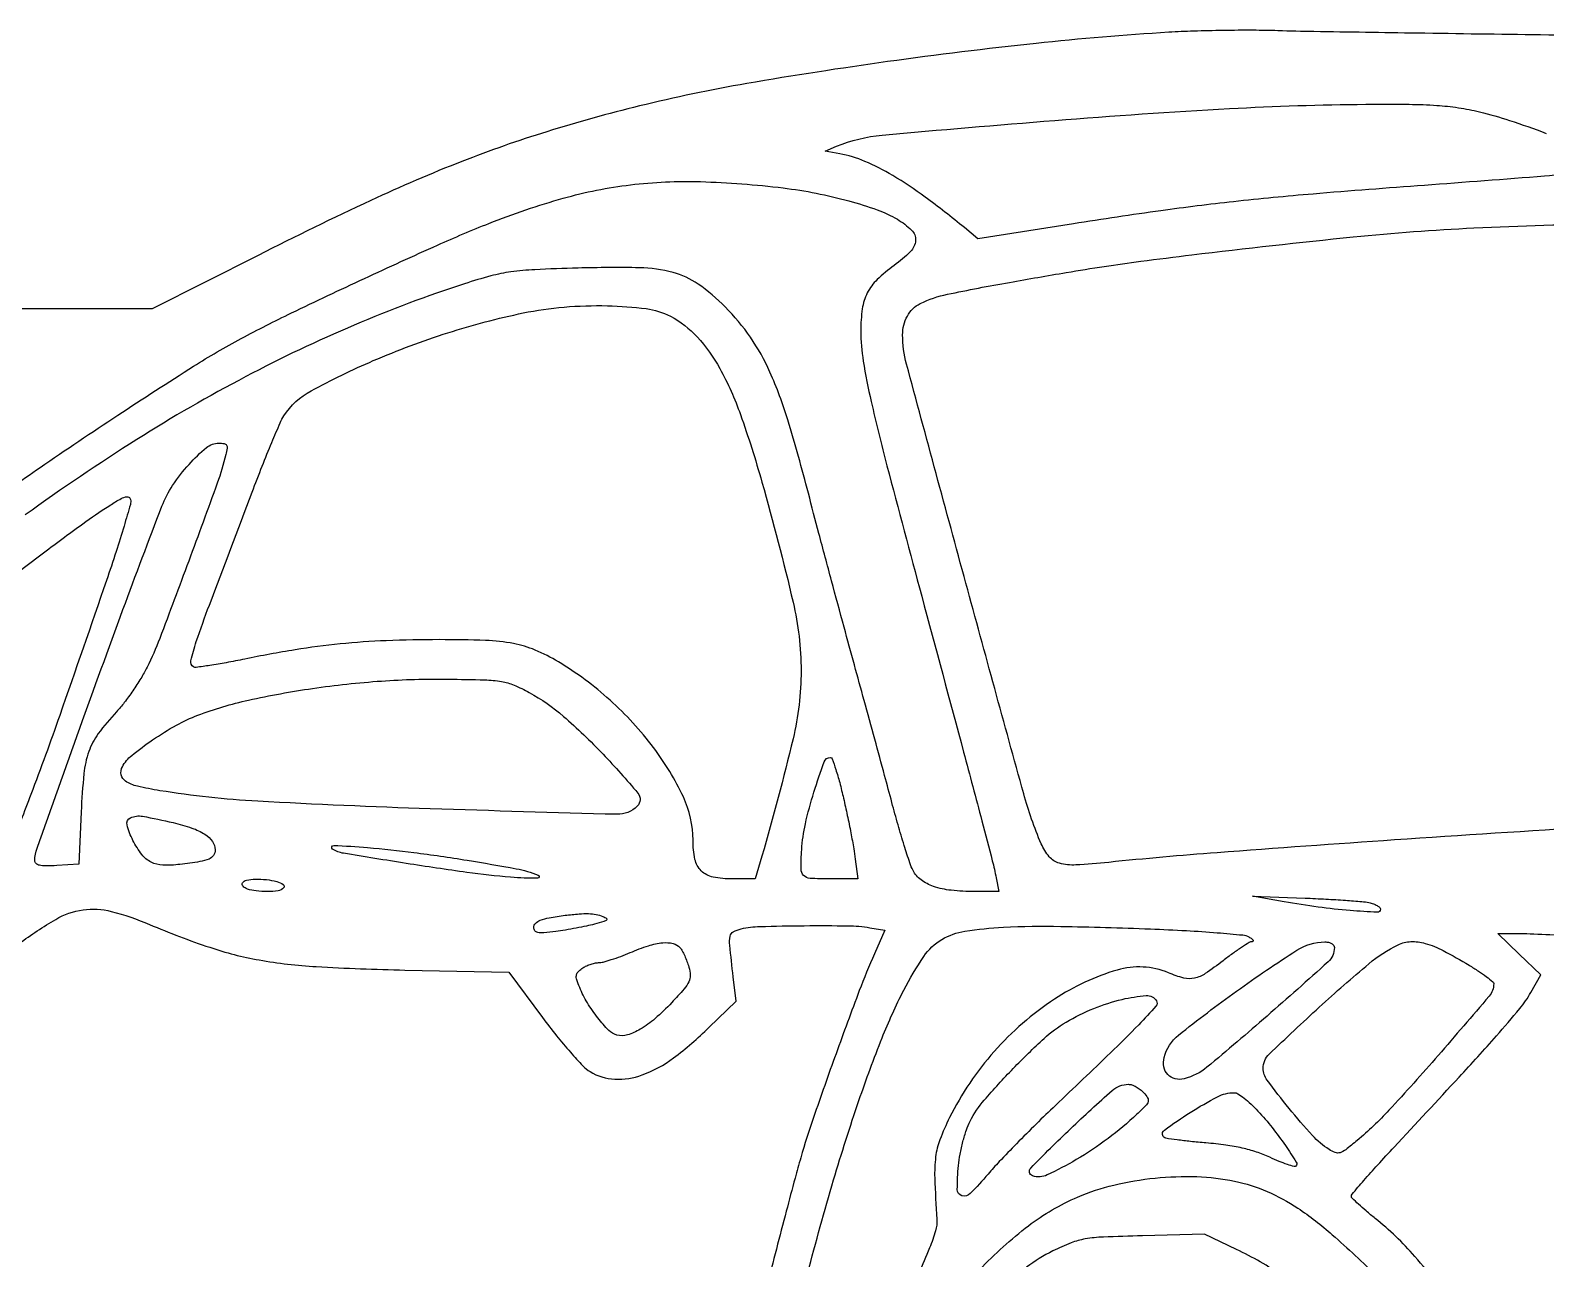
# Model space of a CAD drawing. Extents: x 127 to 1779, y 138 to 801.
# Drawn here: x 442.9 to 804.4, y 508.4 to 801.5 of the extents above; entities that cross this region are included whole.
import ezdxf

# ---------------------------------------------------------------- set-up
doc = ezdxf.new("R2010")
doc.units = 0
doc.header["$MEASUREMENT"] = 0

msp = doc.modelspace()

# ---------------------------------------------------------------- linework, layer by layer
at = {"color": 6}
for points in [[(835.5, 799.9677, -0.000287), (803.144443, 800.385299, -0.000384), (773.76875, 800.803867, -0.000267), (749.128595, 801.187022, -0.003964), (740.5, 801.394235, 0.007304), (734.581912, 801.496806, 0.004288), (727.5, 801.455357, 0.004287), (720.418187, 801.292427, 0.007289), (714.5, 801.019082, 0.011355), (682.827345, 798.370135, 0.008048), (647.427204, 794.020893, 0.008121), (613.831735, 788.785757, 0.017536), (588.222492, 783.437129, 0.014887), (566.106229, 777.298775, 0.01821), (545.854948, 770.205209, 0.01593), (524.134979, 760.888832, 0.007951), (497.236049, 747.796962), (471.972099, 735), (448.122539, 735, -0.004775), (429.899762, 735.174022, -0.028283)], [(813.836103, 767.905046, -0.022808), (804.127592, 766.689355, -0.001445), (775.480319, 764.505909, 0.002441), (748.895109, 762.426362, 0.006513), (729.96338, 760.603845, 0.007477), (712.62873, 758.44409, 0.004258), (691.737443, 755.341708), (668.974885, 751.763049), (665.737443, 754.416249, 0.012371), (656.367105, 761.715677, 0.025539), (648.632182, 766.849865, 0.032657), (641.978266, 770.226764, 0.055196), (636, 772.037234), (632.5, 772.687809), (635.25019, 773.819226, -0.074987), (646.0998, 776.481177, -0.00291), (687.296742, 779.994823, -0.005823), (728.987616, 782.818167, -0.012167), (761.5, 783.847173, -0.004033), (771.842742, 783.839317, -0.014467), (778.442476, 783.590012, -0.021221), (783.562278, 783.029086, -0.020941), (788.639142, 782.034602, -0.020895), (795.777873, 780.004256, -0.010873), (804.505541, 776.910819, -0.008849)], [(431.481841, 687.269993, -0.010904), (445.267473, 697.196583, -0.004914), (463.758347, 709.642502, -0.00458), (481.861792, 721.334388, -0.018419), (493.239633, 727.961953, -0.010251), (505.211812, 734.045165, -0.00362), (522.602613, 742.282907, -0.00361), (540.083313, 750.255811, -0.010493), (552.31583, 755.423436, -0.026058), (570.028561, 761.423666, -0.038649), (586.090089, 764.633646, -0.037555), (602.793123, 765.38449, -0.022873), (622.5, 763.886031, -0.018213), (630.393649, 762.627941, -0.018422), (638.144393, 760.802427, -0.019443), (644.936381, 758.64897, -0.045735), (649.75, 756.398561, -0.06088), (653.142521, 753.817766, -0.221018), (654.082388, 751.349366, -0.181003), (652.861318, 748.682394, -0.040101), (648.963677, 745.378436, 0.036552), (644.935956, 742.012978, 0.08274), (642.582026, 738.828597, 0.082597), (641.385456, 735.049424, 0.036329), (641.021642, 729.79966, 0.039159), (641.614665, 722.558425, 0.016414), (643.490527, 712.950468, 0.008036), (647.27294, 697.607868, 0.001164), (655.551969, 666.5, -0.000105), (665.553192, 629.239119, -0.000935), (669.910971, 612.86771, -0.001587), (672.389984, 603.361839, -0.014973), (673.318062, 599.25), (673.95, 596), (668.225, 596.005577, -0.02525), (662.566049, 596.297059, -0.056597), (658.367886, 597.213942, -0.078087), (655.39621, 598.775999, -0.113923), (653.488711, 601.021831, -0.038986), (652.710587, 602.865782, -0.004906), (651.382444, 606.989683, -0.005742), (649.907338, 611.927929, -0.004738), (648.445175, 617.225269, 0.001065), (646.714136, 623.681253, 0.00045), (644.362774, 632.345709, 0.000445), (641.833993, 641.59841, 0.000581), (639.503314, 650.057995, -0.001316), (637.029129, 659.090305, -0.000721), (634.04274, 670.169418, -0.000719), (631.042757, 681.427848, -0.001147), (628.515104, 691.057995, 0.009861), (623.594207, 708.558376, 0.031506), (619.359215, 719.91897, 0.045053), (614.703926, 728.244294, 0.046407), (608.673104, 735.512081, 0.043291), (602.207705, 740.945342, 0.088896), (596.228819, 743.723782, 0.05995), (588.221846, 744.835288, 0.011588), (573.575656, 744.762108, 0.004386), (563.244143, 744.380259, 0.022884), (557.572561, 743.860004, 0.031309), (552.794114, 742.8922, 0.013133), (546.5, 741.022905, 0.02186), (520.194531, 731.161361, 0.020547), (494.288459, 718.855276, 0.019558), (468.290126, 703.842675, 0.01601), (441.704261, 685.856564, 0.020317)], [(816.271844, 611.40186, 0.001799), (768.369414, 608.307644, 0.001741), (726.035252, 605.271927, 0.006984), (700.175278, 602.963318, -0.012259), (692.321416, 602.345611, -0.080569), (688.40961, 602.765064, -0.149161), (685.9788, 604.30178, -0.077193), (684.061563, 607.381472, -0.033225), (679.88511, 619.327594, -0.001026), (666.097165, 669.567379, -0.000563), (651.922074, 721.868494, -0.065982), (651, 728.825425, -0.123197), (652.126201, 733.326794, -0.157176), (655.183861, 736.283877, -0.063046), (661.667497, 738.511579, -0.007639), (676.5, 741.360306, -0.001482), (690.040664, 743.705663, -0.004738), (699.092853, 745.157831, -0.0051), (707.817192, 746.38186, -0.001943), (720, 747.916472, -0.005378), (758.501964, 752.194759, -0.012718), (787.281538, 754.342086, -0.009467), (820.722502, 755.349209, -0.001891)], [(434.983322, 668.340186, -0.004181), (445.433912, 676.351711, -0.003861), (455.421407, 683.756268, -0.016016), (461.623432, 687.983042, -0.00896), (464.233039, 689.576774, -0.06107), (465.615225, 690.174812, -0.194266), (466.386185, 690.099491, -0.224446), (466.828262, 689.515645, -0.12183), (466.78758, 688.384711, -0.00281), (465.274702, 683.202474, -0.006097), (463.38391, 677.130009, -0.004075), (461.078583, 670.22436, -0.0015), (449.923365, 638.008976, -0.006648), (443.054332, 619.17028, -0.006067), (438.160552, 606.740386, -0.136402)], [(440.315846, 583.604989, -0.030162), (448.971773, 589.363775, -0.095783), (455.506927, 591.644425, -0.101015), (462.221993, 591.264205, -0.035757), (471.378519, 588.134093, 0.018944), (485.703465, 582.693159, 0.037162), (497.511554, 579.667757, 0.03021), (511.126667, 578.07953, 0.008745), (532.278791, 577.270357), (557.057583, 576.756186), (565.11353, 565.907281, 0.009618), (568.438562, 561.604912, 0.011187), (571.767511, 557.649168, 0.010256), (574.716757, 554.435061, 0.063651), (576.452773, 553.029188, 0.12759), (582.311895, 551.218249, 0.100577), (588.89589, 552.243797, 0.07201), (596.344959, 556.301386, 0.032652), (604.801861, 563.538419), (611.260881, 569.840577), (610.588862, 575.670289, -0.002845), (609.765552, 583.188156, -0.067339), (609.831693, 585.315236, -0.229476), (610.596346, 586.393822, -0.072107), (612.5, 587.108166, -0.046664), (616.985125, 587.65701, -0.004947), (627.522973, 587.853137, -0.005457), (638.019169, 587.830056, -0.037713), (643.144666, 587.375245), (646.789332, 586.772502), (644.277674, 581.136251, 0.014728), (640.669034, 572.351193, 0.003382), (635.117093, 557.307086, 0.00348), (629.748888, 542.122462, 0.01304), (626.694543, 532.48052, 0.004568), (625.343737, 527.629189, 0.001159), (623.241108, 519.728605, 0.001182), (620.881638, 510.6929, 0.001196), (618.57403, 501.680687, -0.002489)], [(628.3222, 504.900498, -0.006943), (634.550031, 527.18317, -0.010895), (640.582821, 546.13292, -0.011876), (646.108194, 561.095248, -0.024528), (651.265291, 572.443275, -0.030299), (656.059945, 580.511841, -0.110567), (660.37484, 584.562352, -0.095051), (665.86604, 586.52974, -0.02598), (675.062114, 587.476137, -0.017372), (688.737382, 587.693081, -0.004863), (710.113137, 587.081451, -0.004196), (718.706392, 586.679645, -0.006652), (726.058248, 586.17585, -0.003718), (732.134234, 585.632684, -0.10781), (733.613137, 585.156691, -0.024833), (734.267939, 584.731576, -0.088587), (734.613891, 584.373798, -0.324234), (734.605991, 584.149446, -0.224043), (734.37032, 584.030409, 0.130498), (733.675962, 583.825892, 0.008344), (731.870169, 582.687058, 0.011767), (729.747696, 581.226018, 0.008463), (727.445529, 579.5, -0.017019), (723.192212, 576.423385, -0.093729), (720.603455, 575.312742, -0.119135), (718.087671, 575.360015, -0.034974), (714.401636, 576.605546, 0.172057), (702.181646, 577.278352, 0.074883), (687.23595, 570.32855, 0.06541), (672.849864, 557.828082, 0.065735), (662.209018, 542.055402, 0.024308), (659.898738, 536.791999, 0.060133), (658.878809, 532.71066, 0.040769), (658.659858, 527.653856, 0.006571), (659.166604, 517.796755, -0.087599), (658.862921, 515.053292, -0.024338), (657.440146, 510.948605, -0.015173), (654.779675, 504.871871, -0.00357)], [(807.494168, 455.969345, -0.008149), (803.028501, 464.443709, 0.020968), (794.090866, 480.39899, 0.020142), (783.735126, 495.771449, 0.021174), (773.177317, 508.949657, 0.044705), (763.724642, 518, -0.007504), (761.563809, 519.780921, -0.011207), (759.734546, 521.407232, -0.006392), (758.259998, 522.814145, -0.185974), (758.047314, 523.279937, -0.194569), (758.223382, 523.80465, -0.001705), (761.024836, 527.054123, -0.005578), (764.324371, 530.770471, -0.003531), (768.25, 535.033, 0.001254), (783.743575, 551.703218, 0.005686), (792.638819, 561.544417, 0.008502), (798.205817, 568.066221, 0.044863), (800.85852, 571.944417), (803.217039, 576.158478), (798.111837, 581.079239), (793.006634, 586), (798.253317, 585.989263, -0.010679), (801.545553, 585.9122, -0.001102), (809.302537, 585.547638, -0.001371)], [(669.358953, 505.750891, -0.040563), (681.003693, 516.245013, -0.061741), (692.743117, 523.108626, -0.043204), (701.401486, 525.972038, -0.033116), (711.234461, 527.627834, -0.03315), (721.186333, 527.969757, -0.043647), (730.200779, 526.890383, -0.049938), (737.934368, 524.445438, -0.046035), (745.257578, 520.463724, -0.033637), (753.484766, 514.114639, -0.0121), (764.325694, 504.04144, -0.006582)], [(741.743416, 504.237368, 0.038389), (730.665314, 510.581808), (723.008138, 514.218185), (708.230318, 513.857752, 0.00408), (698.89909, 513.553956, 0.031715), (694.567779, 513.101368, 0.051656), (691.201034, 512.166902, 0.020879), (686.835286, 510.239676, 0.049999), (680.575079, 506.337626, 0.030113)]]:
    msp.add_lwpolyline(points, format="xyb", dxfattribs=at)
for points in [[(595.59468, 733.264149, -0.08732), (601.992654, 728.329377, -0.058858), (607.37886, 720.816893, -0.041379), (612.324533, 709.793501, -0.015657), (617.441421, 693.692837, -0.011337), (624.878212, 665.014292, -0.05781), (626.775006, 648.673894, -0.058825), (624.861877, 632.458822, -0.011989), (617.447861, 604.468643), (615.858083, 599), (610.429042, 599, -0.048763), (605.769241, 599.455535, -0.146248), (602.96965, 600.932068, -0.148777), (601.467471, 603.684159, -0.051069), (600.999211, 608.25, 0.110371), (598.693247, 618.561922, 0.051652), (591.586074, 630.336497, 0.04755), (581.197387, 641.68424, 0.04811), (568.890267, 650.815288, 0.036154), (563.372253, 653.617524, 0.053496), (558.177419, 655.171854, 0.037043), (551.510707, 655.906725, 0.009069), (540.462277, 656.101164, 0.009849), (527.813813, 655.845149, 0.014944), (516.841455, 655.077789, 0.015206), (506.076182, 653.669085, 0.010718), (494.071169, 651.460203, -0.005328), (489.631478, 650.593729, -0.008113), (485.757261, 649.945185, -0.003716), (482.468826, 649.474375, -0.173806), (481.817499, 649.612792, -0.323551), (481.211939, 651.080209, -0.022471), (482.517126, 655.629496, -0.009157), (485.626229, 664.345469, -0.000511), (495.832, 691.297648, -0.003368), (498.244623, 697.522858, -0.004453), (500.530529, 703.157903, -0.003229), (502.516237, 707.844889, -0.043238), (503.400871, 709.489054, -0.124002), (509.910634, 715.481128, -0.022749), (524.732822, 722.673587, -0.024308), (542.512748, 729.31896, -0.025829), (560.5, 734.054443, -0.030807), (570.224538, 735.466386, -0.026283), (580.582613, 735.77762, -0.026366), (589.833345, 735.080332, -0.088945)], [(489.552303, 700.25, -0.027452), (487.505256, 693.439614, -0.001957), (480.70403, 674.853137, -0.002059), (473.780375, 656.392821, -0.025264), (470.756191, 649.5, -0.021164), (469.297034, 646.868523, -0.013255), (467.381442, 643.913366, -0.013301), (465.336547, 641.098301, -0.023542), (463.483856, 638.907205, 0.027928), (459.134687, 633.671225, 0.074629), (456.864328, 629.397447, 0.060323), (455.694088, 624.135513, 0.013695), (455.044852, 615), (454.5, 602.5), (449.25, 602.19774, -0.011617), (446.566063, 602.105708, -0.058662), (445.077572, 602.264301, -0.137123), (444.298882, 602.685545, -0.203327), (444, 603.390136, -0.085808), (444.515783, 606.37346, -0.000432), (454.749999, 635.008263, -0.002246), (465.020931, 663.267289, -0.003317), (474.30943, 687.963872, -0.055494), (476.861437, 692.89895, -0.036947), (480.779387, 697.926574, -0.035017), (484.937821, 701.918306, -0.175505), (487.92457, 703, -0.041764), (489.158425, 702.89676, -0.220837), (489.703469, 702.52255, -0.170856), (489.848506, 701.792068, -0.023667)], [(561.946976, 643.5, -0.053049), (570.108553, 637.802651, -0.024002), (579.542272, 628.774691, -0.015261), (587.837649, 619.483942, -0.388938), (587.701955, 616.368622, -0.2058), (582.833568, 614.427146, -0.001501), (538.268862, 615.740902, -0.005586), (497.1935, 617.534784, -0.026609), (473.837826, 620.067553, -0.017198), (468.472933, 621.130627, -0.084668), (465.640386, 622.324694, -0.20374), (464.597701, 623.845722, -0.174323), (464.882678, 625.780781, -0.099886), (467.111615, 628.478622, -0.020555), (472.086791, 632.183409, -0.022577), (477.766014, 635.695295, -0.037285), (482.880795, 638.066702, -0.035085), (494.95949, 641.664047, -0.018933), (510.23561, 644.466868, -0.018276), (526.695349, 646.235638, -0.020971), (542.5, 646.687217, -0.004068), (551.312028, 646.497655, -0.033213), (555.318999, 646.111611, -0.058302), (558.305865, 645.256214, -0.027016)], [(636.906282, 618.25, -0.004513), (637.806136, 614.168773, -0.004187), (638.655829, 609.96875, -0.004178), (639.34922, 606.219652, -0.014033), (639.713541, 603.75), (640.278582, 599), (633.639291, 599, -0.013762), (628.916263, 599.130021, -0.190085), (627.391177, 599.830812, -0.194554), (626.773717, 601.376429, -0.014516), (626.927601, 606, -0.03997), (627.807402, 612.145373, -0.019976), (629.84332, 619.736112, -0.011073), (632.261268, 626.932711, -0.316065), (633.781005, 628, -0.318617), (634.203159, 627.700595, -0.006703), (635.063317, 625.135937, -0.012981), (635.983052, 621.987709, -0.008058)], [(476.963458, 612.44703, -0.024427), (481.48167, 611.146253, -0.061377), (484.559881, 609.652618, -0.093956), (486.363848, 607.93211, -0.156692), (487, 605.952001, -0.147153), (486.602942, 604.632078, -0.149295), (485.545383, 603.759274, -0.059344), (483.352948, 603.140611, -0.008046), (478.618163, 602.471496, -0.039786), (474.500901, 602.28705, -0.109722), (471.705533, 603.010748, -0.112677), (469.523081, 604.835267, -0.043235), (467.397621, 608.19798, -0.058307), (465.994962, 611.915796, -0.364199), (466.821677, 613.608824, -0.150206), (469.703628, 613.95583, -0.01328)], [(547.134812, 603.467572, -0.005897), (558.820371, 601.436472, -0.047255), (564.067606, 599.937106, -0.826626), (563.92481, 599.167694, -0.022062), (557.5, 599.414264, -0.013534), (547.085272, 600.559701, -0.005118), (532.599661, 602.702251, -0.001833), (517.638641, 605.128108, -0.102955), (515.020506, 606.142381, -0.761649), (515.288889, 606.992435, -0.011562), (523.375612, 606.506843, -0.011713), (534.419757, 605.325906, -0.007588)], [(501.738753, 598.372655, -0.088805), (503.236191, 597.669496, -0.454363), (503.318153, 596.866249, -0.168844), (502.033454, 596.189241, -0.037634), (499.52277, 596, -0.026047), (496.760185, 596.144015, -0.058923), (494.720685, 596.604105, -0.116423), (493.652175, 597.291078, -0.342855), (493.564761, 598.104785, -0.213331), (494.48176, 598.727921, -0.035951), (496.64269, 598.954848, -0.036544), (499.219214, 598.850969, -0.037146)], [(762.25, 593.355749, -0.032332), (763.302994, 593.057965, -0.045097), (764.192188, 592.649757, -0.053438), (764.813157, 592.199576, -0.21229), (765, 591.779342, -0.428864), (764.242732, 591.058848, -0.006904), (757.721801, 591.473924, -0.014183), (750.153492, 592.277189, -0.011126), (742, 593.56252), (734.5, 594.916492), (747, 594.430572, -0.003529), (751.987711, 594.201411, -0.004348), (756.635937, 593.914401, -0.003611), (760.53444, 593.61132, -0.031548)], [(579.5, 590.056756, -0.05354), (580.382934, 589.587357, -0.482913), (580.411468, 589.209708, -0.11592), (579.735478, 588.826573, -0.007188), (577.5, 588.206813, -0.012174), (575.594659, 587.757226, -0.00586), (573.132812, 587.269306, -0.005806), (570.552109, 586.820129, -0.008276), (568.25, 586.485934, -0.009477), (565.388698, 586.173806, -0.065016), (563.97651, 586.23053, -0.176624), (563.276697, 586.630879, -0.1772), (563, 587.38711, -0.1959), (563.415716, 588.407431, -0.106282), (564.562966, 589.167672, -0.051059), (566.713621, 589.766193, -0.011313), (570.5, 590.325962, -0.009536), (573.825814, 590.676725, -0.028986), (576.097427, 590.740466, -0.041195), (577.865546, 590.541162, -0.046801)], [(597.919565, 582.596918, -0.049562), (598.430057, 581.840522, -0.017456), (599.011506, 580.666143, -0.017132), (599.564826, 579.322194, -0.019253), (600.00162, 577.994351, -0.057592), (600.333123, 575.994151, -0.125148), (600.026257, 574.47891, -0.068409), (598.886338, 572.75944, -0.008875), (595.909921, 569.498271, -0.023684), (591.955541, 565.695095, -0.046419), (588.418195, 563.138757, -0.061744), (585.339388, 561.801791, -0.136367), (582.798467, 561.762953, -0.135797), (580.883708, 562.873862, -0.028192), (578.297724, 565.829664, -0.029735), (575.797912, 569.460664, -0.037715), (573.961328, 573.093363, -0.01851), (573.272021, 574.94892, -0.110406), (573.170859, 575.970063, -0.156722), (573.534041, 576.757611, -0.049144), (574.514267, 577.634091, -0.042966), (575.379936, 578.159482, -0.029484), (576.43833, 578.607789, -0.029801), (577.517207, 578.920506, -0.051951), (578.44113, 579.030722, 0.060423), (579.572457, 579.1851, 0.012429), (581.510832, 579.744957, 0.012907), (583.743333, 580.514252, 0.011825), (586, 581.419019, -0.022482), (590.377856, 583.066862, -0.054189), (593.760992, 583.776544, -0.081149), (596.261027, 583.617724, -0.164636)], [(754, 582.637818, -0.212068), (752.48413, 579.224532, -0.004215), (737.941752, 566.302234, -0.006415), (723.600035, 554.09386, -0.111554), (718.165364, 551.331878, -0.119287), (715.998865, 551.309007, -0.147669), (714.255803, 552.307283, -0.142895), (713.319508, 554.134207, -0.109341), (713.382866, 556.389325, -0.164175), (716.831888, 561.754309, -0.012631), (730.682564, 572.2561, -0.013547), (745.005131, 581.97888, -0.141239), (751.75, 583.981885, -0.058423), (752.61219, 583.887827, -0.078436), (753.340384, 583.595349, -0.097673), (753.827154, 583.15691, -0.162113)], [(786.110132, 578.433099, -0.009583), (788.36721, 577.00207, -0.014486), (790.269851, 575.663217, -0.009155), (791.778538, 574.491178, -0.226776), (792, 574.028007, -0.178082), (790.891196, 571.013552, -0.002802), (778.748291, 556.901618, -0.007482), (767.012625, 543.817186, -0.032129), (759.431895, 536.605062, -0.009527), (756.69223, 534.402278, -0.086729), (755.341926, 533.690487, -0.165417), (754.20275, 533.708455, -0.05917), (752.728438, 534.442279, -0.061966), (748.771803, 537.800777, -0.015336), (743.19862, 544.251544, -0.010597), (737.938028, 551.02026, -0.159957), (737.006589, 553.809861, -0.205692), (738.445076, 557.205627, -0.005671), (750.393993, 568.405133, -0.010758), (762.216406, 578.777927, -0.06199), (769.187455, 583.293924, -0.103713), (772.230519, 584.052602, -0.079505), (775.641591, 583.637729, -0.050864), (779.978373, 581.898784, -0.015728)], [(711.543314, 569.929917, -0.332821), (711.428103, 568.638897, -0.009009), (707.318932, 564.224463, -0.009435), (700.560718, 557.480927, -0.001622), (687.458257, 544.972717, 0.004744), (682.861569, 540.529306, 0.004261), (678.180797, 535.83863, 0.004273), (674.052797, 531.558209, 0.013379), (671.380841, 528.58432, -0.017343), (667.142773, 523.941893, -0.275251), (665.160562, 523.416661, -0.336277), (664.047295, 524.900021, -0.022039), (664.326994, 530.598779, -0.023433), (664.712051, 533.331799, -0.017147), (665.384147, 536.321637, -0.017397), (666.218449, 539.115405, -0.036285), (667.097299, 541.208488, -0.060968), (670.473322, 546.23053, -0.014027), (677.382512, 553.771738, -0.014468), (684.751785, 560.947885, -0.052832), (689.986943, 564.826374, -0.035916), (696.577124, 568.093571, -0.039015), (703.389532, 570.279258, -0.039853), (709.127959, 571.163034, -0.279551)], [(708.477446, 548.024922, -0.043389), (709.445139, 546.748913, -0.218834), (709.559264, 545.884321, -0.119641), (708.986664, 544.924265, -0.009768), (706.882434, 542.862008, -0.028394), (700.005423, 537.081135, -0.027206), (692.421977, 532.027217, -0.023674), (685.505072, 528.372327, -0.192454), (681.999113, 528.166962, -0.554193), (681.55151, 530.020643, -0.008361), (691.072615, 539.418673, -0.009632), (700.997517, 548.534063, -0.182911), (704.870689, 550, -0.084776), (705.696258, 549.859009, -0.040699), (706.68065, 549.419821, -0.038814), (707.659164, 548.780695, -0.044792)], [(735.769918, 543.633784, -0.01836), (739.164034, 539.668937, -0.017569), (742.310675, 535.408513, -0.009369), (744.909569, 531.461403, -0.350629), (744.798615, 530.465281, -0.275961), (744.394953, 530.36355, -0.009391), (742.773759, 530.883613, -0.015267), (740.821715, 531.617772, -0.009768), (738.599277, 532.58318, 0.027237), (735.415533, 533.835919, 0.024766), (732.012473, 534.781007, 0.021474), (728.103641, 535.485949, 0.012505), (723.366464, 536.011441, -0.00472), (719.676686, 536.362693, -0.007195), (716.481734, 536.743859, -0.003129), (713.776014, 537.123471, -0.161315), (713.30818, 537.358486, -0.459981), (713.440148, 539.072349, -0.016504), (719.588265, 543.266738, -0.021686), (726.147251, 547.042445, -0.120316), (730.068984, 548, -0.141064), (730.956238, 547.744599, -0.023261), (732.435105, 546.717424, -0.023981), (734.106142, 545.30553, -0.019151)]]:
    msp.add_lwpolyline(points, format="xyb", close=True, dxfattribs=at)

doc.saveas('drawing.dxf')
